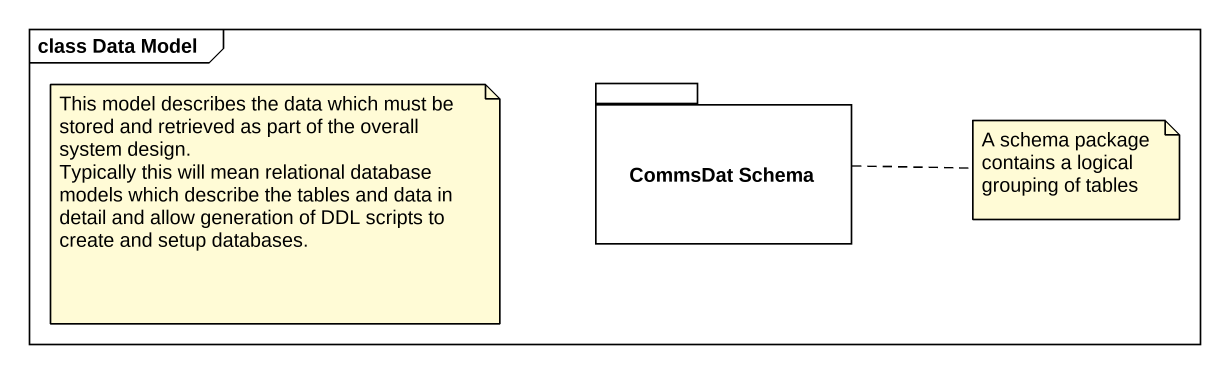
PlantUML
@startuml
mainframe class Data Model
package "CommsDat Schema" as CommsDat_Schema {
}
note as N1
  This model describes the data which must be stored and retrieved as part of the overall system design.
  Typically this will mean relational database models which describe the tables and data in detail and allow generation of DDL scripts to create and setup databases.
end note
note right of CommsDat_Schema : A schema package contains a logical grouping of tables
@enduml
